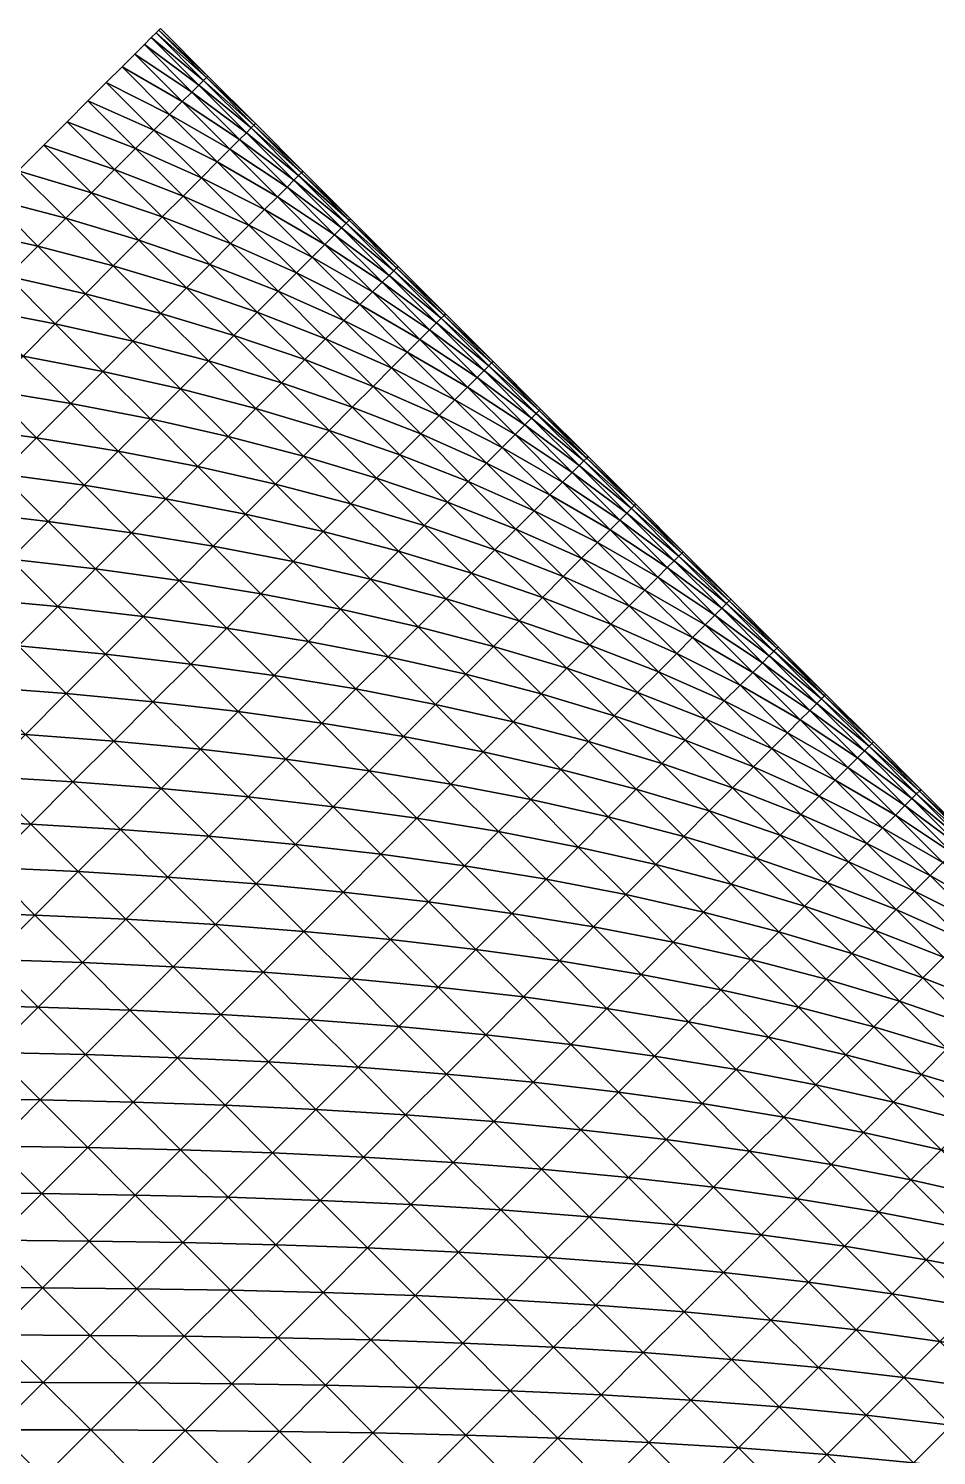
# Model space of a CAD drawing. Extents: x -1921 to 1576, y -721 to 2777.
# Drawn here: x -741 to 609, y 655 to 2777 of the extents above; entities that cross this region are included whole.
import ezdxf

# ---------------------------------------------------------------- set-up
doc = ezdxf.new("R2010")
doc.units = 0
doc.layers.add('QUADPATCH02', color=11, linetype='CONTINUOUS')

msp = doc.modelspace()

# ---------------------------------------------------------------- meshes
at = {"layer": 'QUADPATCH02', "color": 11}
mesh = msp.add_polyface(dxfattribs=at)
corners = [(-647.956543, 2532.589844, 911.24707), (-613.344788, 2567.20166, 998.459045), (-542.633911, 2496.490723, 998.459045), (-582.33844, 2598.208252, 1088.343018), (-511.627716, 2527.497314, 1088.343018), (-555.053223, 2625.493408, 1180.586182), (-484.342407, 2554.782715, 1180.586304), (-413.631653, 2484.072021, 1180.586304), (-531.604431, 2648.941895, 1274.876953), (-625.763794, 2696.204102, 1180.586304), (-602.315247, 2719.652588, 1274.877075), (-460.89386, 2578.231201, 1274.876953), (-718.667236, 2603.300537, 911.246948), (-390.183167, 2507.520508, 1274.877075), (-684.055481, 2637.912354, 998.459106), (-653.049072, 2668.918701, 1088.342896), (-512.65271, 2667.893799, 1370.934326), (-498.34845, 2682.197998, 1468.457275), (-427.637665, 2611.487305, 1468.457031), (-441.941986, 2597.183105, 1370.934082), (-488.043732, 2692.502686, 1567.106079), (-417.332947, 2621.791748, 1567.106201), (-481.090637, 2699.456055, 1666.540894), (-410.379913, 2628.745361, 1666.540894), (-476.840851, 2703.705811, 1766.421021), (-406.130127, 2632.995117, 1766.420898), (-356.927063, 2540.776611, 1468.457031), (-371.231262, 2526.472412, 1370.933838), (-346.622437, 2551.081299, 1567.105957), (-339.66925, 2558.034668, 1666.540771), (-335.419342, 2562.284424, 1766.421143), (-275.911713, 2480.370605, 1567.105957), (-268.958527, 2487.323975, 1666.540649), (-264.70874, 2491.57373, 1766.421021), (-583.363403, 2738.604492, 1370.93396), (-474.64621, 2705.900146, 1866.406616), (-547.551453, 2774.416504, 1766.421021), (-545.356995, 2776.61084, 1866.406738), (-569.059204, 2752.908691, 1468.456909), (-403.935669, 2635.189453, 1866.406494), (-558.754456, 2763.213379, 1567.106079), (-333.224945, 2564.479004, 1866.406738), (-551.80127, 2770.166748, 1666.540894), (-262.514252, 2493.768311, 1866.40686)]
mesh.append_faces([[corners[k] for k in face] for face in [(0, 1, 2), (1, 3, 4), (4, 2, 1), (3, 5, 6), (6, 4, 3), (4, 6, 7), (8, 5, 9), (9, 10, 8), (11, 6, 5), (5, 8, 11), (1, 0, 12), (6, 11, 13), (14, 15, 3), (3, 1, 14), (15, 9, 5), (5, 3, 15), (16, 17, 18), (18, 19, 16), (17, 20, 21), (21, 18, 17), (20, 22, 23), (23, 21, 20), (22, 24, 25), (25, 23, 22), (19, 18, 26), (26, 27, 19), (18, 21, 28), (28, 26, 18), (21, 23, 29), (29, 28, 21), (23, 25, 30), (30, 29, 23), (26, 28, 31), (28, 29, 32), (29, 30, 33), (10, 34, 16), (16, 8, 10), (35, 24, 36), (36, 37, 35), (34, 38, 17), (17, 16, 34), (39, 25, 24), (24, 35, 39), (38, 40, 20), (20, 17, 38), (41, 30, 25), (25, 39, 41), (40, 42, 22), (22, 20, 40), (43, 33, 30), (30, 41, 43), (11, 19, 27), (27, 13, 11), (42, 36, 24), (24, 22, 42), (8, 16, 19), (19, 11, 8)]], dxfattribs={"vtx2": -1})
mesh = msp.add_polyface(dxfattribs=at)
corners = [(-950.311462, 1805.970703, 245.801849), (-887.596802, 1868.685425, 291.970856), (-816.886047, 1797.974609, 291.970856), (-879.600708, 1735.260132, 245.801834), (-685.481812, 1787.957642, 343.186127), (-746.175415, 1727.264038, 291.970856), (-756.192444, 1858.668335, 343.186127), (-808.890015, 1664.549316, 245.801804), (-826.903137, 1929.379028, 343.186127), (-958.307434, 1939.395996, 291.970825), (-897.613831, 2000.089722, 343.186096), (-853.747498, 2185.377441, 460.178192), (-909.846436, 2129.278564, 399.320435), (-980.557129, 2199.989258, 399.320435), (-924.458252, 2256.088135, 460.178223), (-870.922668, 2309.623779, 525.521545), (-800.211792, 2238.912842, 525.521606), (-820.134155, 2360.412354, 595.112732), (-749.423401, 2289.70166, 595.112671), (-772.27655, 2408.27002, 668.713806), (-701.565796, 2337.559326, 668.713745), (-783.036926, 2114.666748, 460.178284), (-839.135742, 2058.567871, 399.320404), (-729.501282, 2168.202393, 525.521606), (-678.712708, 2218.990967, 595.112732), (-630.85498, 2266.848389, 668.713745), (-712.326294, 2043.956055, 460.178223), (-768.425171, 1987.8573, 399.320465), (-658.790588, 2097.491699, 525.521545), (-608.002014, 2148.280273, 595.112793), (-641.615479, 1973.245239, 460.178192), (-697.714355, 1917.146484, 399.320435), (-727.533569, 2453.012695, 746.086853), (-842.987122, 2478.980713, 668.713806), (-798.244324, 2523.723389, 746.086914), (-627.003662, 1846.435791, 399.320465), (-656.822998, 2382.302002, 746.086792), (-941.633301, 2380.334473, 525.521545), (-890.844727, 2431.123047, 595.112671), (-968.324524, 2070.800537, 343.186096), (-756.768738, 2565.198975, 827.01886), (-686.058044, 2494.488281, 827.018982), (-718.667236, 2603.300537, 911.246948), (-647.956543, 2532.589844, 911.24707), (-684.055481, 2637.912354, 998.459106), (-613.344788, 2567.20166, 998.459045), (-615.347351, 2423.777588, 827.018982), (-614.771057, 1717.24707, 343.186096)]
mesh.append_faces([[corners[k] for k in face] for face in [(0, 1, 2), (2, 3, 0), (4, 5, 2), (2, 6, 4), (5, 7, 3), (3, 2, 5), (8, 1, 9), (9, 10, 8), (6, 2, 1), (1, 8, 6), (11, 12, 13), (14, 15, 16), (16, 11, 14), (15, 17, 18), (18, 16, 15), (17, 19, 20), (20, 18, 17), (12, 11, 21), (21, 22, 12), (11, 16, 23), (23, 21, 11), (16, 18, 24), (24, 23, 16), (18, 20, 25), (25, 24, 18), (22, 21, 26), (26, 27, 22), (21, 23, 28), (28, 26, 21), (23, 24, 29), (29, 28, 23), (27, 26, 30), (30, 31, 27), (32, 19, 33), (33, 34, 32), (6, 31, 35), (35, 4, 6), (36, 20, 19), (19, 32, 36), (8, 27, 31), (31, 6, 8), (10, 22, 27), (27, 8, 10), (37, 38, 17), (17, 15, 37), (39, 12, 22), (22, 10, 39), (38, 33, 19), (19, 17, 38), (34, 40, 41), (41, 32, 34), (40, 42, 43), (43, 41, 40), (42, 44, 45), (32, 41, 46), (46, 36, 32), (5, 4, 47)]], dxfattribs={"vtx2": -1})
mesh = msp.add_polyface(dxfattribs=at)
corners = [(-586.112305, 2311.591309, 746.086914), (-630.85498, 2266.848389, 668.713745), (-701.565796, 2337.559326, 668.713745), (-656.822998, 2382.302002, 746.086792), (-515.401611, 2240.880615, 746.086914), (-686.058044, 2494.488281, 827.018982), (-647.956543, 2532.589844, 911.24707), (-577.245789, 2461.87915, 911.247009), (-615.347351, 2423.777588, 827.018982), (-542.633911, 2496.490723, 998.459045), (-506.535187, 2391.168457, 911.246948), (-544.636719, 2353.066895, 827.018982), (-471.923401, 2425.780273, 998.459045), (-511.627716, 2527.497314, 1088.343018), (-440.917023, 2456.786621, 1088.343018), (-413.631653, 2484.072021, 1180.586304), (-435.824585, 2320.458008, 911.24707), (-473.926086, 2282.356445, 827.018982), (-401.212708, 2355.06958, 998.459167), (-370.20636, 2386.075928, 1088.343018), (-342.921051, 2413.361328, 1180.586304), (-365.113739, 2249.74707, 911.247009), (-403.215332, 2211.645508, 827.01886), (-330.502045, 2284.358887, 998.459106), (-299.495667, 2315.365234, 1088.342896), (-272.210297, 2342.650635, 1180.586182), (-201.499695, 2271.939941, 1180.586182), (-228.784973, 2244.654541, 1088.342651), (-390.183167, 2507.520508, 1274.877075), (-484.342407, 2554.782715, 1180.586304), (-259.791351, 2213.648193, 998.459167), (-319.472473, 2436.809814, 1274.877075), (-248.76181, 2366.099121, 1274.877197), (-371.231262, 2526.472412, 1370.933838), (-356.927063, 2540.776611, 1468.457031), (-286.216492, 2470.066162, 1468.457275), (-300.520721, 2455.761963, 1370.934082), (-275.911713, 2480.370605, 1567.105957), (-268.958527, 2487.323975, 1666.540649), (-346.622437, 2551.081299, 1567.105957), (-264.70874, 2491.57373, 1766.421021), (-339.66925, 2558.034668, 1666.540771), (-215.505676, 2399.355225, 1468.457275), (-229.809998, 2385.051025, 1370.934326), (-205.20105, 2409.659912, 1567.106079), (-198.247833, 2416.613281, 1666.540649)]
mesh.append_faces([[corners[k] for k in face] for face in [(0, 1, 2), (2, 3, 0), (1, 0, 4), (5, 6, 7), (7, 8, 5), (9, 7, 6), (8, 7, 10), (10, 11, 8), (7, 9, 12), (12, 10, 7), (9, 13, 14), (14, 12, 9), (15, 14, 13), (11, 10, 16), (16, 17, 11), (10, 12, 18), (18, 16, 10), (12, 14, 19), (19, 18, 12), (14, 15, 20), (20, 19, 14), (17, 16, 21), (21, 22, 17), (16, 18, 23), (23, 21, 16), (18, 19, 24), (24, 23, 18), (19, 20, 25), (25, 24, 19), (26, 27, 24), (24, 25, 26), (28, 15, 29), (27, 30, 23), (23, 24, 27), (0, 11, 17), (17, 4, 0), (31, 20, 15), (15, 28, 31), (21, 23, 30), (3, 8, 11), (11, 0, 3), (32, 25, 20), (20, 31, 32), (33, 34, 35), (35, 36, 33), (37, 35, 34), (38, 37, 39), (40, 38, 41), (36, 35, 42), (42, 43, 36), (35, 37, 44), (37, 38, 45), (31, 36, 43), (43, 32, 31), (28, 33, 36), (36, 31, 28)]], dxfattribs={"vtx2": -1})
mesh = msp.add_polyface(dxfattribs=at)
corners = [(-178.051117, 2295.388428, 1274.877197), (-201.499695, 2271.939941, 1180.586182), (-272.210297, 2342.650635, 1180.586182), (-248.76181, 2366.099121, 1274.877197), (-205.20105, 2409.659912, 1567.106079), (-215.505676, 2399.355225, 1468.457275), (-286.216492, 2470.066162, 1468.457275), (-198.247833, 2416.613281, 1666.540649), (-275.911713, 2480.370605, 1567.105957), (-268.958527, 2487.323975, 1666.540649), (-264.70874, 2491.57373, 1766.421021), (-193.997986, 2420.863037, 1766.420776), (-121.092896, 2352.346924, 1866.406738), (-123.287384, 2350.152344, 1766.420898), (-191.803574, 2423.057617, 1866.406738), (-229.809998, 2385.051025, 1370.934326), (-159.099274, 2314.340332, 1370.934204), (-127.537148, 2345.902588, 1666.540649), (-134.490372, 2338.949219, 1567.106201), (-144.795059, 2328.644531, 1468.457153), (-262.514252, 2493.768311, 1866.40686), (-261.793915, 2070.224121, 827.019043), (-223.692474, 2108.325928, 911.247131), (-152.98172, 2037.615112, 911.24707), (-191.083282, 1999.51355, 827.019043), (-189.080673, 2142.9375, 998.459106), (-118.370071, 2072.227051, 998.459106), (-158.074326, 2173.944092, 1088.343018), (-87.363625, 2103.233398, 1088.34314), (-130.789032, 2201.229248, 1180.586304), (-60.078323, 2130.518555, 1180.586426), (-82.271126, 1966.904419, 911.247009), (-47.659317, 2001.516235, 998.459106), (-16.652878, 2032.522583, 1088.343018), (-107.340439, 2224.677979, 1274.877075), (-36.629669, 2153.967041, 1274.877075), (-294.403137, 2179.036377, 911.247131), (-259.791351, 2213.648193, 998.459167), (-228.784973, 2244.654541, 1088.342651), (-232.558807, 1958.037842, 746.086853), (-303.269562, 2028.748657, 746.086853), (-88.388542, 2243.629639, 1370.934448), (-50.38221, 2281.63623, 1866.406616), (-52.576683, 2279.44165, 1766.421021), (-74.084396, 2257.934082, 1468.457397), (-63.779644, 2268.23877, 1567.106079), (-56.826485, 2275.191895, 1666.540894), (-17.677881, 2172.918945, 1370.934204)]
mesh.append_faces([[corners[k] for k in face] for face in [(0, 1, 2), (2, 3, 0), (4, 5, 6), (7, 4, 8), (9, 10, 11), (11, 7, 9), (12, 13, 11), (11, 14, 12), (3, 15, 16), (16, 0, 3), (13, 17, 7), (7, 11, 13), (17, 18, 4), (4, 7, 17), (18, 19, 5), (5, 4, 18), (14, 11, 10), (10, 20, 14), (19, 16, 15), (15, 5, 19), (21, 22, 23), (23, 24, 21), (22, 25, 26), (26, 23, 22), (25, 27, 28), (28, 26, 25), (27, 29, 30), (30, 28, 27), (24, 23, 31), (23, 26, 32), (32, 31, 23), (26, 28, 33), (33, 32, 26), (34, 29, 1), (1, 0, 34), (35, 30, 29), (29, 34, 35), (25, 22, 36), (37, 38, 27), (27, 25, 37), (38, 1, 29), (29, 27, 38), (24, 39, 40), (0, 16, 41), (41, 34, 0), (42, 43, 13), (13, 12, 42), (16, 19, 44), (44, 41, 16), (19, 18, 45), (45, 44, 19), (18, 17, 46), (46, 45, 18), (17, 13, 43), (43, 46, 17), (34, 41, 47)]], dxfattribs={"vtx2": -1})
mesh = msp.add_polyface(dxfattribs=at)
corners = [(-678.712708, 2218.990967, 595.112732), (-630.85498, 2266.848389, 668.713745), (-560.144409, 2196.137939, 668.713745), (-608.002014, 2148.280273, 595.112793), (-712.326294, 2043.956055, 460.178223), (-658.790588, 2097.491699, 525.521545), (-588.079895, 2026.781006, 525.521606), (-641.615479, 1973.245239, 460.178192), (-537.291321, 2077.56958, 595.112732), (-489.433624, 2125.427002, 668.713745), (-373.980255, 2099.459229, 746.086914), (-418.723022, 2054.716553, 668.713684), (-444.690918, 2170.169922, 746.086914), (-466.580627, 2006.858887, 595.112671), (-517.369202, 1956.070313, 525.521606), (-515.401611, 2240.880615, 746.086914), (-570.904846, 1902.534668, 460.178192), (-627.003662, 1846.435791, 399.320465), (-697.714355, 1917.146484, 399.320435), (-403.215332, 2211.645508, 827.01886), (-332.504639, 2140.935059, 827.018921), (-473.926086, 2282.356445, 827.018982), (-259.791351, 2213.648193, 998.459167), (-294.403137, 2179.036377, 911.247131), (-365.113739, 2249.74707, 911.247009), (-500.194214, 1831.823975, 460.178253), (-446.658539, 1885.359619, 525.521606), (-375.947937, 1814.649048, 525.521606), (-429.483429, 1761.113281, 460.178253), (-395.869995, 1936.148315, 595.112732), (-325.159271, 1865.4375, 595.112671), (-348.01236, 1984.005859, 668.713806), (-277.301666, 1913.295166, 668.713806), (-254.448563, 1794.726807, 595.112793), (-206.590988, 1842.584473, 668.713806), (-685.481812, 1787.957642, 343.186127), (-556.292969, 1775.725098, 399.320465), (-303.269562, 2028.748657, 746.086853), (-232.558807, 1958.037842, 746.086853), (-261.793915, 2070.224121, 827.019043), (-223.692474, 2108.325928, 911.247131), (-189.080673, 2142.9375, 998.459106), (-191.083282, 1999.51355, 827.019043)]
mesh.append_faces([[corners[k] for k in face] for face in [(0, 1, 2), (2, 3, 0), (4, 5, 6), (6, 7, 4), (5, 3, 8), (8, 6, 5), (3, 2, 9), (9, 8, 3), (10, 11, 9), (9, 12, 10), (11, 13, 8), (8, 9, 11), (13, 14, 6), (6, 8, 13), (15, 2, 1), (14, 16, 7), (7, 6, 14), (12, 9, 2), (2, 15, 12), (16, 17, 18), (18, 7, 16), (12, 19, 20), (20, 10, 12), (15, 21, 19), (19, 12, 15), (22, 23, 24), (23, 20, 19), (19, 24, 23), (25, 26, 27), (27, 28, 25), (26, 29, 30), (30, 27, 26), (29, 31, 32), (32, 30, 29), (27, 30, 33), (30, 32, 34), (34, 33, 30), (35, 17, 36), (37, 31, 11), (11, 10, 37), (17, 16, 25), (25, 36, 17), (38, 32, 31), (31, 37, 38), (16, 14, 26), (26, 25, 16), (14, 13, 29), (29, 26, 14), (13, 11, 31), (31, 29, 13), (10, 20, 39), (39, 37, 10), (20, 23, 40), (40, 39, 20), (23, 22, 41), (37, 39, 42)]], dxfattribs={"vtx2": -1})
mesh = msp.add_polyface(dxfattribs=at)
corners = [(-87.363625, 2103.233398, 1088.34314), (-60.078323, 2130.518555, 1180.586426), (10.63236, 2059.807861, 1180.586426), (-16.652878, 2032.522583, 1088.343018), (-47.659317, 2001.516235, 998.459106), (54.057697, 1961.812012, 1088.343018), (81.343063, 1989.097168, 1180.586426), (34.080925, 2083.256592, 1274.877197), (-36.629669, 2153.967041, 1274.877075), (104.791611, 2012.545776, 1274.877197), (175.502289, 1941.835083, 1274.877197), (-88.388542, 2243.629639, 1370.934448), (-74.084396, 2257.934082, 1468.457397), (-3.373624, 2187.223145, 1468.457153), (-17.677881, 2172.918945, 1370.934204), (-63.779644, 2268.23877, 1567.106079), (6.930889, 2197.528076, 1567.106201), (-56.826485, 2275.191895, 1666.540894), (13.884197, 2204.481201, 1666.540894), (-52.576683, 2279.44165, 1766.421021), (18.13398, 2208.730957, 1766.420898), (67.33699, 2116.512695, 1468.457031), (53.032867, 2102.208252, 1370.93396), (77.641655, 2126.817383, 1567.105957), (84.594902, 2133.770508, 1666.540771), (88.844681, 2138.020264, 1766.421143), (138.047684, 2045.80188, 1468.457275), (123.743439, 2031.497681, 1370.934082), (148.352402, 2056.106689, 1567.105957), (155.305527, 2063.059814, 1666.540649), (159.555359, 2067.30957, 1766.421021), (208.758362, 1975.091309, 1468.457275), (194.454117, 1960.786987, 1370.934326), (219.063049, 1985.395874, 1567.106079), (226.016251, 1992.349121, 1666.540649), (230.266022, 1996.598877, 1766.420776), (232.460526, 1998.793457, 1866.406738), (303.171204, 1928.082764, 1866.406738), (20.328516, 2210.925293, 1866.406494), (-50.38221, 2281.63623, 1866.406616), (91.039154, 2140.214844, 1866.406738), (161.749832, 2069.50415, 1866.40686), (-107.340439, 2224.677979, 1274.877075)]
mesh.append_faces([[corners[k] for k in face] for face in [(0, 1, 2), (2, 3, 0), (4, 3, 5), (3, 2, 6), (6, 5, 3), (7, 2, 1), (1, 8, 7), (9, 6, 2), (2, 7, 9), (6, 9, 10), (11, 12, 13), (13, 14, 11), (12, 15, 16), (16, 13, 12), (15, 17, 18), (18, 16, 15), (17, 19, 20), (20, 18, 17), (14, 13, 21), (21, 22, 14), (13, 16, 23), (23, 21, 13), (16, 18, 24), (24, 23, 16), (18, 20, 25), (25, 24, 18), (22, 21, 26), (26, 27, 22), (21, 23, 28), (28, 26, 21), (23, 24, 29), (29, 28, 23), (24, 25, 30), (30, 29, 24), (27, 26, 31), (31, 32, 27), (26, 28, 33), (33, 31, 26), (28, 29, 34), (34, 33, 28), (29, 30, 35), (35, 34, 29), (35, 36, 37), (38, 20, 19), (19, 39, 38), (9, 27, 32), (40, 25, 20), (20, 38, 40), (7, 22, 27), (27, 9, 7), (41, 30, 25), (25, 40, 41), (8, 14, 22), (22, 7, 8), (36, 35, 30), (30, 41, 36), (14, 8, 42)]], dxfattribs={"vtx2": -1})
mesh = msp.add_polyface(dxfattribs=at)
corners = [(-183.737961, 1724.016235, 595.112854), (-234.526474, 1673.227539, 525.521606), (-305.237152, 1743.938232, 525.521667), (-254.448563, 1794.726807, 595.112793), (-206.590988, 1842.584473, 668.713806), (-135.88028, 1771.873779, 668.713806), (-65.169624, 1701.163086, 668.713806), (-113.027252, 1653.305542, 595.112793), (-20.426834, 1745.905884, 746.086975), (50.283848, 1675.19519, 746.086975), (-161.848206, 1887.327271, 746.086975), (-277.301666, 1913.295166, 668.713806), (-232.558807, 1958.037842, 746.086853), (-91.13752, 1816.616577, 746.086975), (-82.271126, 1966.904419, 911.247009), (-120.372566, 1928.802856, 827.019043), (-191.083282, 1999.51355, 827.019043), (-11.560403, 1896.193726, 911.247131), (-49.661926, 1858.092285, 827.019043), (-47.659317, 2001.516235, 998.459106), (23.051411, 1930.805542, 998.459229), (54.057697, 1961.812012, 1088.343018), (59.15028, 1825.483154, 911.24707), (21.04879, 1787.38147, 827.018921), (93.762039, 1860.094849, 998.459106), (124.768402, 1891.101196, 1088.342896), (81.343063, 1989.097168, 1180.586426), (152.053711, 1918.386475, 1180.586304), (246.212982, 1871.12439, 1274.877197), (222.764435, 1847.675903, 1180.586304), (175.502289, 1941.835083, 1274.877197), (91.75946, 1716.670898, 827.018982), (195.479111, 1820.390503, 1088.342773), (164.472748, 1789.384155, 998.459167), (129.860977, 1754.772339, 911.247131), (194.454117, 1960.786987, 1370.934326), (265.164825, 1890.076294, 1370.934204), (104.791611, 2012.545776, 1274.877197), (208.758362, 1975.091309, 1468.457275), (219.063049, 1985.395874, 1567.106079), (289.773743, 1914.685181, 1567.106201), (279.469055, 1904.380493, 1468.457153), (200.571671, 1684.061768, 911.247131), (235.183426, 1718.673462, 998.459167), (266.189819, 1749.679932, 1088.34314), (293.475067, 1776.96521, 1180.586304)]
mesh.append_faces([[corners[k] for k in face] for face in [(0, 1, 2), (3, 4, 5), (5, 0, 3), (0, 5, 6), (6, 7, 0), (6, 8, 9), (10, 4, 11), (11, 12, 10), (13, 5, 4), (4, 10, 13), (8, 6, 5), (5, 13, 8), (14, 15, 16), (15, 14, 17), (17, 18, 15), (14, 19, 20), (20, 17, 14), (21, 20, 19), (18, 17, 22), (22, 23, 18), (17, 20, 24), (24, 22, 17), (20, 21, 25), (25, 24, 20), (21, 26, 27), (27, 25, 21), (28, 29, 27), (27, 30, 28), (8, 23, 31), (31, 9, 8), (29, 32, 25), (25, 27, 29), (13, 18, 23), (23, 8, 13), (32, 33, 24), (24, 25, 32), (10, 15, 18), (18, 13, 10), (33, 34, 22), (22, 24, 33), (12, 16, 15), (15, 10, 12), (30, 27, 26), (34, 31, 23), (23, 22, 34), (30, 35, 36), (36, 28, 30), (35, 30, 37), (38, 39, 40), (35, 38, 41), (31, 34, 42), (34, 33, 43), (43, 42, 34), (33, 32, 44), (44, 43, 33), (32, 29, 45)]], dxfattribs={"vtx2": -1})
mesh = msp.add_polyface(dxfattribs=at)
corners = [(303.171204, 1928.082764, 1866.406738), (300.976746, 1925.888184, 1766.420898), (230.266022, 1996.598877, 1766.420776), (296.726929, 1921.638428, 1666.540649), (226.016251, 1992.349121, 1666.540649), (289.773743, 1914.685181, 1567.106201), (219.063049, 1985.395874, 1567.106079), (279.469055, 1904.380493, 1468.457153), (208.758362, 1975.091309, 1468.457275), (265.164825, 1890.076294, 1370.934204), (194.454117, 1960.786987, 1370.934326), (200.571671, 1684.061768, 911.247131), (235.183426, 1718.673462, 998.459167), (305.894104, 1647.962769, 998.459167), (266.189819, 1749.679932, 1088.34314), (336.900482, 1678.969116, 1088.34314), (293.475067, 1776.96521, 1180.586304), (364.185791, 1706.254517, 1180.586426), (316.923645, 1800.413818, 1274.877075), (222.764435, 1847.675903, 1180.586304), (246.212982, 1871.12439, 1274.877197), (387.634338, 1729.703125, 1274.877075), (458.345032, 1658.992432, 1274.877197), (195.479111, 1820.390503, 1088.342773), (335.875488, 1819.365601, 1370.934448), (350.179749, 1833.669922, 1468.457397), (420.890442, 1762.959229, 1468.457153), (406.586212, 1748.654907, 1370.934204), (360.484467, 1843.974609, 1567.106079), (431.195068, 1773.263794, 1567.106201), (367.437653, 1850.927856, 1666.540894), (438.148285, 1780.217041, 1666.540894), (371.687408, 1855.177612, 1766.421021), (442.398102, 1784.466919, 1766.420898), (491.601135, 1692.248535, 1468.457031), (477.296906, 1677.944336, 1370.93396), (501.905762, 1702.553223, 1567.105957), (508.858948, 1709.506348, 1666.540771), (513.108765, 1713.756226, 1766.421265), (579.569702, 1638.795654, 1666.540771), (583.819458, 1643.045532, 1766.421143), (373.881897, 1857.37207, 1866.406738), (444.592529, 1786.661377, 1866.406616), (515.303284, 1715.950684, 1866.40686), (586.013977, 1645.23999, 1866.406982)]
mesh.append_faces([[corners[k] for k in face] for face in [(0, 1, 2), (1, 3, 4), (4, 2, 1), (3, 5, 6), (6, 4, 3), (5, 7, 8), (7, 9, 10), (11, 12, 13), (12, 14, 15), (14, 16, 17), (17, 15, 14), (18, 16, 19), (19, 20, 18), (21, 17, 16), (16, 18, 21), (17, 21, 22), (16, 14, 23), (24, 25, 26), (26, 27, 24), (25, 28, 29), (29, 26, 25), (28, 30, 31), (31, 29, 28), (30, 32, 33), (33, 31, 30), (27, 26, 34), (34, 35, 27), (26, 29, 36), (36, 34, 26), (29, 31, 37), (37, 36, 29), (31, 33, 38), (38, 37, 31), (36, 37, 39), (37, 38, 40), (20, 9, 24), (24, 18, 20), (41, 32, 1), (1, 0, 41), (9, 7, 25), (25, 24, 9), (42, 33, 32), (32, 41, 42), (7, 5, 28), (28, 25, 7), (43, 38, 33), (33, 42, 43), (5, 3, 30), (30, 28, 5), (38, 43, 44), (21, 27, 35), (35, 22, 21), (3, 1, 32), (32, 30, 3), (18, 24, 27), (27, 21, 18)]], dxfattribs={"vtx2": -1})
mesh = msp.add_polyface(dxfattribs=at)
corners = [(-667.468689, 1523.128052, 245.801865), (-604.754089, 1585.842651, 291.970856), (-534.043396, 1515.131958, 291.970856), (-596.757935, 1452.417358, 245.80188), (-727.329468, 1321.845947, 169.143005), (-661.263428, 1387.911865, 204.814194), (-590.552734, 1317.201172, 204.814194), (-656.618774, 1251.135132, 169.143005), (-526.047363, 1381.706665, 245.801895), (-463.332703, 1444.421265, 291.970886), (-519.842041, 1246.490479, 204.814209), (-585.908142, 1180.424438, 169.143021), (-455.336639, 1310.995972, 245.801865), (-392.62204, 1373.710571, 291.970886), (-261.217682, 1363.693604, 343.186188), (-321.911285, 1303, 291.970886), (-331.928375, 1434.404297, 343.186157), (-544.060303, 1646.536255, 343.186157), (-675.464722, 1656.553345, 291.970856), (-614.771057, 1717.24707, 343.186096), (-384.625916, 1240.285278, 245.801849), (-473.349731, 1575.825684, 343.186157), (-449.131378, 1175.779907, 204.814209), (-402.639069, 1505.11499, 343.186157), (-556.292969, 1775.725098, 399.320465), (-500.194214, 1831.823975, 460.178253), (-429.483429, 1761.113281, 460.178253), (-485.582336, 1705.014404, 399.320496), (-358.772858, 1690.402588, 460.178345), (-414.871613, 1634.303711, 399.320465), (-375.947937, 1814.649048, 525.521606), (-305.237152, 1743.938232, 525.521667), (-254.448563, 1794.726807, 595.112793), (-288.062134, 1619.691895, 460.178253), (-344.16098, 1563.59314, 399.320496), (-234.526474, 1673.227539, 525.521606), (-183.737961, 1724.016235, 595.112854), (-217.351471, 1548.981323, 460.178223), (-273.450256, 1492.882324, 399.320465), (-685.481812, 1787.957642, 343.186127), (-202.739578, 1422.171753, 399.320526), (-190.506989, 1292.98291, 343.186157), (-251.200638, 1232.289307, 291.970886)]
mesh.append_faces([[corners[k] for k in face] for face in [(0, 1, 2), (2, 3, 0), (4, 5, 6), (6, 7, 4), (5, 3, 8), (8, 6, 5), (3, 2, 9), (9, 8, 3), (7, 6, 10), (10, 11, 7), (6, 8, 12), (12, 10, 6), (8, 9, 13), (13, 12, 8), (14, 15, 13), (13, 16, 14), (17, 1, 18), (18, 19, 17), (15, 20, 12), (12, 13, 15), (21, 2, 1), (1, 17, 21), (20, 22, 10), (10, 12, 20), (23, 9, 2), (2, 21, 23), (16, 13, 9), (9, 23, 16), (24, 25, 26), (26, 27, 24), (27, 26, 28), (28, 29, 27), (26, 30, 31), (31, 28, 26), (32, 31, 30), (29, 28, 33), (33, 34, 29), (28, 31, 35), (35, 33, 28), (31, 32, 36), (34, 33, 37), (37, 38, 34), (24, 19, 39), (16, 38, 40), (40, 14, 16), (23, 34, 38), (38, 16, 23), (21, 29, 34), (34, 23, 21), (17, 27, 29), (29, 21, 17), (19, 24, 27), (27, 17, 19), (41, 42, 15), (15, 14, 41), (20, 15, 42)]], dxfattribs={"vtx2": -1})
mesh = msp.add_polyface(dxfattribs=at)
corners = [(-1075.355103, 1398.084351, 114.290512), (-1144.695435, 1328.743896, 96.149025), (-1215.406006, 1399.45459, 96.14901), (-1146.065796, 1468.795044, 114.290504), (-1214.654297, 1258.785034, 84.684692), (-1285.365112, 1329.495605, 84.684692), (-1218.990234, 1678.713257, 138.923355), (-1151.593506, 1746.109985, 169.14296), (-1080.882935, 1675.399292, 169.14296), (-1148.279541, 1608.002686, 138.92337), (-1010.17218, 1604.688477, 169.142975), (-1077.56897, 1537.29187, 138.923386), (-1014.816833, 1741.465332, 204.814148), (-944.10614, 1670.754639, 204.814163), (-1006.858154, 1466.581299, 138.92337), (-1216.776489, 1539.505737, 114.290497), (-808.890015, 1664.549316, 245.801804), (-873.395508, 1600.043945, 204.814163), (-879.600708, 1735.260132, 245.801834), (-939.461548, 1533.977905, 169.14296), (-1004.644287, 1327.373779, 114.29052), (-1073.984741, 1258.033325, 96.149025), (-933.933594, 1256.662964, 114.290527), (-1003.274048, 1187.322632, 96.149033), (-1143.943726, 1188.074341, 84.684708), (-936.147522, 1395.870483, 138.923401), (-868.750854, 1463.267334, 169.142975), (-798.0401, 1392.556519, 169.14299), (-865.436768, 1325.159912, 138.923401), (-802.684814, 1529.333252, 204.814178), (-731.974182, 1458.622681, 204.814178), (-738.179443, 1593.838745, 245.801865), (-667.468689, 1523.128052, 245.801865), (-675.464722, 1656.553345, 291.970856), (-604.754089, 1585.842651, 291.970856), (-727.329468, 1321.845947, 169.143005), (-794.726074, 1254.449097, 138.923401), (-661.263428, 1387.911865, 204.814194), (-596.757935, 1452.417358, 245.80188), (-656.618774, 1251.135132, 169.143005), (-724.015381, 1183.738525, 138.923416), (-614.771057, 1717.24707, 343.186096), (-746.175415, 1727.264038, 291.970856), (-863.223022, 1185.952271, 114.290535)]
mesh.append_faces([[corners[k] for k in face] for face in [(0, 1, 2), (2, 3, 0), (1, 4, 5), (6, 7, 8), (8, 9, 6), (9, 8, 10), (10, 11, 9), (8, 12, 13), (13, 10, 8), (3, 11, 14), (14, 0, 3), (15, 9, 11), (11, 3, 15), (16, 17, 13), (13, 18, 16), (17, 19, 10), (10, 13, 17), (19, 14, 11), (11, 10, 19), (20, 21, 1), (1, 0, 20), (22, 23, 21), (21, 20, 22), (4, 1, 21), (21, 24, 4), (25, 26, 27), (27, 28, 25), (26, 29, 30), (30, 27, 26), (29, 31, 32), (32, 30, 29), (31, 33, 34), (34, 32, 31), (28, 27, 35), (35, 36, 28), (27, 30, 37), (37, 35, 27), (30, 32, 38), (38, 37, 30), (36, 35, 39), (39, 40, 36), (0, 14, 25), (25, 20, 0), (41, 33, 42), (14, 19, 26), (26, 25, 14), (19, 17, 29), (29, 26, 19), (17, 16, 31), (31, 29, 17), (22, 28, 36), (36, 43, 22), (16, 42, 33), (33, 31, 16), (20, 25, 28), (28, 22, 20)]], dxfattribs={"vtx2": -1})
mesh = msp.add_polyface(dxfattribs=at)
corners = [(-288.062134, 1619.691895, 460.178253), (-234.526474, 1673.227539, 525.521606), (-163.815811, 1602.516846, 525.521606), (-217.351471, 1548.981323, 460.178223), (-183.737961, 1724.016235, 595.112854), (-113.027252, 1653.305542, 595.112793), (50.283848, 1675.19519, 746.086975), (5.541081, 1630.452393, 668.713745), (-65.169624, 1701.163086, 668.713806), (-42.316536, 1582.594727, 595.112732), (-93.105125, 1531.806152, 525.521606), (-146.640778, 1478.270508, 460.178253), (-202.739578, 1422.171753, 399.320526), (-273.450256, 1492.882324, 399.320465), (-251.200638, 1232.289307, 291.970886), (-190.506989, 1292.98291, 343.186157), (-119.796295, 1222.272217, 343.186188), (-132.028946, 1351.46106, 399.320526), (-75.930077, 1407.559814, 460.178314), (-5.219361, 1336.849243, 460.178284), (-61.318214, 1280.750366, 399.320526), (-22.394445, 1461.095581, 525.521667), (48.316238, 1390.384888, 525.521667), (28.394133, 1511.884155, 595.112793), (99.10482, 1441.173462, 595.112732), (76.251747, 1559.741699, 668.713867), (146.962433, 1489.031006, 668.713806), (65.491264, 1266.138428, 460.178375), (9.392456, 1210.039673, 399.320496), (119.026939, 1319.674194, 525.521729), (169.815491, 1370.462769, 595.112793), (217.673111, 1418.320435, 668.713806), (136.201981, 1195.427856, 460.178314), (189.737625, 1248.963501, 525.521667), (240.526199, 1299.752075, 595.112854), (-261.217682, 1363.693604, 343.186188), (120.99453, 1604.484497, 746.086914), (191.705215, 1533.773804, 746.086853), (91.75946, 1716.670898, 827.018982), (162.470123, 1645.960205, 827.019043), (200.571671, 1684.061768, 911.247131), (233.180832, 1575.249512, 827.019043)]
mesh.append_faces([[corners[k] for k in face] for face in [(0, 1, 2), (2, 3, 0), (1, 4, 5), (5, 2, 1), (6, 7, 8), (7, 9, 5), (5, 8, 7), (9, 10, 2), (2, 5, 9), (10, 11, 3), (3, 2, 10), (11, 12, 13), (13, 3, 11), (14, 15, 16), (17, 18, 19), (19, 20, 17), (18, 21, 22), (22, 19, 18), (21, 23, 24), (24, 22, 21), (23, 25, 26), (26, 24, 23), (20, 19, 27), (27, 28, 20), (19, 22, 29), (29, 27, 19), (22, 24, 30), (30, 29, 22), (24, 26, 31), (31, 30, 24), (28, 27, 32), (27, 29, 33), (33, 32, 27), (29, 30, 34), (35, 12, 17), (17, 15, 35), (36, 25, 7), (7, 6, 36), (12, 11, 18), (18, 17, 12), (37, 26, 25), (25, 36, 37), (11, 10, 21), (21, 18, 11), (10, 9, 23), (23, 21, 10), (16, 20, 28), (9, 7, 25), (25, 23, 9), (15, 17, 20), (20, 16, 15), (6, 38, 39), (39, 36, 6), (40, 39, 38), (36, 39, 41), (41, 37, 36)]], dxfattribs={"vtx2": -1})
mesh = msp.add_polyface(dxfattribs=at)
corners = [(240.526199, 1299.752075, 595.112854), (189.737625, 1248.963501, 525.521667), (119.026939, 1319.674194, 525.521729), (169.815491, 1370.462769, 595.112793), (217.673111, 1418.320435, 668.713806), (288.383789, 1347.609741, 668.713867), (311.236847, 1229.041382, 595.112854), (359.094452, 1276.899048, 668.713867), (474.547943, 1250.931152, 746.087036), (429.805145, 1206.188354, 668.713806), (403.83725, 1321.641846, 746.087036), (262.415894, 1463.063232, 746.086975), (146.962433, 1489.031006, 668.713806), (191.705215, 1533.773804, 746.086853), (333.126587, 1392.352539, 746.087036), (162.470123, 1645.960205, 827.019043), (200.571671, 1684.061768, 911.247131), (271.282349, 1613.350952, 911.247131), (233.180832, 1575.249512, 827.019043), (305.894104, 1647.962769, 998.459167), (336.900482, 1678.969116, 1088.34314), (235.183426, 1718.673462, 998.459167), (341.993011, 1542.640381, 911.24707), (303.891479, 1504.538818, 827.019104), (376.604767, 1577.252075, 998.459167), (407.611176, 1608.258545, 1088.343018), (364.185791, 1706.254517, 1180.586426), (434.896454, 1635.543823, 1180.586426), (412.703705, 1471.929688, 911.247192), (374.602203, 1433.828125, 827.019104), (447.315491, 1506.541382, 998.45929), (478.321869, 1537.547852, 1088.34314), (505.607147, 1564.83313, 1180.586426), (483.414398, 1401.218994, 911.247131), (445.312866, 1363.117432, 827.018982), (518.026123, 1435.830688, 998.459167), (549.032471, 1466.837158, 1088.343018), (516.02356, 1292.406738, 827.019043), (458.345032, 1658.992432, 1274.877197), (529.055725, 1588.281738, 1274.877197), (554.125061, 1330.508301, 911.247192), (477.296906, 1677.944336, 1370.93396), (491.601135, 1692.248535, 1468.457031), (562.311768, 1621.537842, 1468.457275), (548.007568, 1607.233521, 1370.934082)]
mesh.append_faces([[corners[k] for k in face] for face in [(0, 1, 2), (3, 4, 5), (5, 0, 3), (1, 0, 6), (0, 5, 7), (7, 6, 0), (8, 9, 7), (7, 10, 8), (6, 7, 9), (11, 4, 12), (12, 13, 11), (14, 5, 4), (4, 11, 14), (10, 7, 5), (5, 14, 10), (15, 16, 17), (17, 18, 15), (19, 17, 16), (20, 19, 21), (18, 17, 22), (22, 23, 18), (17, 19, 24), (24, 22, 17), (19, 20, 25), (25, 24, 19), (20, 26, 27), (27, 25, 20), (23, 22, 28), (28, 29, 23), (22, 24, 30), (30, 28, 22), (24, 25, 31), (31, 30, 24), (25, 27, 32), (32, 31, 25), (29, 28, 33), (33, 34, 29), (28, 30, 35), (35, 33, 28), (30, 31, 36), (36, 35, 30), (10, 34, 37), (37, 8, 10), (14, 29, 34), (34, 10, 14), (38, 27, 26), (11, 23, 29), (29, 14, 11), (39, 32, 27), (27, 38, 39), (13, 18, 23), (23, 11, 13), (40, 37, 34), (34, 33, 40), (41, 42, 43), (38, 41, 44)]], dxfattribs={"vtx2": -1})
mesh = msp.add_polyface(dxfattribs=at)
corners = [(478.321869, 1537.547852, 1088.34314), (505.607147, 1564.83313, 1180.586426), (576.31781, 1494.122437, 1180.586304), (549.032471, 1466.837158, 1088.343018), (670.477051, 1446.860352, 1274.877197), (647.028503, 1423.411743, 1180.586304), (599.766357, 1517.571045, 1274.877197), (619.743164, 1396.126465, 1088.342773), (588.736816, 1365.120117, 998.459229), (518.026123, 1435.830688, 998.459167), (554.125061, 1330.508301, 911.247192), (483.414398, 1401.218994, 911.247131), (529.055725, 1588.281738, 1274.877197), (562.311768, 1621.537842, 1468.457275), (548.007568, 1607.233521, 1370.934082), (477.296906, 1677.944336, 1370.93396), (491.601135, 1692.248535, 1468.457031), (501.905762, 1702.553223, 1567.105957), (572.616516, 1631.842529, 1567.105957), (579.569702, 1638.795654, 1666.540771), (583.819458, 1643.045532, 1766.421143), (508.858948, 1709.506348, 1666.540771), (633.022461, 1550.827148, 1468.457275), (618.718201, 1536.522827, 1370.934326), (643.327148, 1561.131836, 1567.106079), (650.280334, 1568.085083, 1666.540771), (654.53009, 1572.334839, 1766.420898), (656.724609, 1574.529297, 1866.40686), (727.435303, 1503.818604, 1866.40686), (689.428955, 1465.812256, 1370.934204), (725.240784, 1501.624146, 1766.421021), (720.990967, 1497.37439, 1666.540771), (714.037842, 1490.421143, 1567.106323), (458.345032, 1658.992432, 1274.877197), (586.013977, 1645.23999, 1866.406982), (513.108765, 1713.756226, 1766.421265), (703.733154, 1480.116455, 1468.457153), (586.734192, 1221.696045, 827.019104), (624.835815, 1259.797607, 911.247192), (695.546387, 1189.086914, 911.247131), (659.447571, 1294.409424, 998.459167), (730.158203, 1223.69873, 998.459167), (474.547943, 1250.931152, 746.087036), (516.02356, 1292.406738, 827.019043), (741.187744, 1376.149658, 1274.877075), (717.739197, 1352.70105, 1180.586304), (690.453918, 1325.415771, 1088.34314)]
mesh.append_faces([[corners[k] for k in face] for face in [(0, 1, 2), (2, 3, 0), (4, 5, 2), (2, 6, 4), (5, 7, 3), (3, 2, 5), (7, 8, 9), (9, 3, 7), (8, 10, 11), (11, 9, 8), (6, 2, 1), (1, 12, 6), (13, 14, 15), (16, 17, 18), (18, 13, 16), (19, 18, 17), (20, 19, 21), (14, 13, 22), (22, 23, 14), (13, 18, 24), (24, 22, 13), (18, 19, 25), (25, 24, 18), (19, 20, 26), (26, 25, 19), (26, 27, 28), (6, 23, 29), (29, 4, 6), (30, 31, 25), (25, 26, 30), (12, 14, 23), (23, 6, 12), (31, 32, 24), (24, 25, 31), (14, 12, 33), (34, 20, 35), (32, 36, 22), (22, 24, 32), (27, 26, 20), (20, 34, 27), (36, 29, 23), (23, 22, 36), (37, 38, 39), (38, 40, 41), (41, 39, 38), (42, 43, 37), (44, 45, 5), (5, 4, 44), (43, 10, 38), (38, 37, 43), (10, 8, 40), (40, 38, 10), (8, 7, 46), (46, 40, 8), (7, 5, 45), (45, 46, 7)]], dxfattribs={"vtx2": -1})
mesh = msp.add_polyface(dxfattribs=at)
corners = [(-1567.846313, 1188.435913, 80.923058), (-1497.122437, 1259.15979, 78.01487), (-1426.411377, 1188.449219, 78.014885), (-1497.135376, 1117.72522, 80.923073), (-1567.750488, 1047.110107, 86.735764), (-1426.424927, 1047.014404, 80.92308), (-1497.039917, 976.399353, 86.735771), (-1638.461182, 1117.820679, 86.735756), (-1709.171997, 1188.531372, 86.735748), (-1638.556763, 1259.146606, 80.92305), (-1285.050293, 1188.389038, 78.954376), (-1355.70105, 1117.738281, 78.014893), (-1355.760986, 1259.099731, 78.954369), (-1355.713989, 976.303955, 80.923088), (-1284.990234, 1047.027832, 78.0149), (-1214.279541, 976.316956, 78.014908), (-1285.003418, 905.59314, 80.923096), (-1214.339722, 1117.678345, 78.954384), (-1143.628906, 1046.967896, 78.954391), (-1143.943726, 1188.074341, 84.684708), (-1073.233154, 1117.363525, 84.684715), (-1073.984741, 1258.033325, 96.149025), (-1003.274048, 1187.322632, 96.149033), (-1143.568848, 905.606445, 78.014915), (-1072.918335, 976.256958, 78.954399), (-1002.522278, 1046.652832, 84.684723), (-932.563354, 1116.611938, 96.14904), (-1002.20752, 905.546326, 78.954407), (-931.811768, 975.9422, 84.684731), (-861.852661, 1045.901245, 96.149048), (-861.101013, 905.231567, 84.684738), (-791.141968, 975.190613, 96.149055), (-1426.329224, 905.68866, 86.735779), (-651.090942, 973.820251, 114.290558), (-720.431335, 904.479797, 96.149063), (-721.801636, 1044.530884, 114.29055), (-863.223022, 1185.952271, 114.290535), (-933.933594, 1256.662964, 114.290527), (-1214.654297, 1258.785034, 84.684692), (-792.512329, 1115.241577, 114.290543), (-724.015381, 1183.738525, 138.923416), (-653.30481, 1113.02771, 138.923431), (-794.726074, 1254.449097, 138.923401)]
mesh.append_faces([[corners[k] for k in face] for face in [(0, 1, 2), (2, 3, 0), (4, 3, 5), (5, 6, 4), (7, 0, 3), (3, 4, 7), (8, 9, 0), (0, 7, 8), (10, 11, 2), (2, 12, 10), (11, 5, 3), (3, 2, 11), (13, 14, 15), (15, 16, 13), (14, 17, 18), (18, 15, 14), (17, 19, 20), (20, 18, 17), (19, 21, 22), (22, 20, 19), (16, 15, 23), (15, 18, 24), (24, 23, 15), (18, 20, 25), (25, 24, 18), (20, 22, 26), (26, 25, 20), (23, 24, 27), (24, 25, 28), (28, 27, 24), (25, 26, 29), (29, 28, 25), (27, 28, 30), (28, 29, 31), (31, 30, 28), (6, 5, 13), (13, 32, 6), (33, 34, 31), (31, 35, 33), (5, 11, 14), (14, 13, 5), (11, 10, 17), (17, 14, 11), (36, 26, 22), (22, 37, 36), (10, 38, 19), (19, 17, 10), (39, 29, 26), (26, 36, 39), (35, 31, 29), (29, 39, 35), (32, 13, 16), (39, 40, 41), (41, 35, 39), (36, 42, 40), (40, 39, 36)]], dxfattribs={"vtx2": -1})
mesh = msp.add_polyface(dxfattribs=at)
corners = [(-724.015381, 1183.738525, 138.923416), (-656.618774, 1251.135132, 169.143005), (-585.908142, 1180.424438, 169.143021), (-653.30481, 1113.02771, 138.923431), (-721.801636, 1044.530884, 114.29055), (-582.594055, 1042.317139, 138.923416), (-651.090942, 973.820251, 114.290558), (-449.131378, 1175.779907, 204.814209), (-515.197449, 1109.713745, 169.143005), (-519.842041, 1246.490479, 204.814209), (-719.679626, 763.810181, 84.684753), (-649.720642, 833.769165, 96.149071), (-579.009949, 763.058472, 96.149078), (-648.968994, 693.099426, 84.684761), (-719.364746, 622.703674, 78.954437), (-578.25824, 622.388794, 84.684769), (-648.654236, 551.992859, 78.954445), (-508.299255, 692.347839, 96.149086), (-437.588562, 621.637146, 96.149094), (-580.380188, 903.109619, 114.290565), (-720.431335, 904.479797, 96.149063), (-509.669556, 832.398865, 114.290573), (-438.958923, 761.688171, 114.290581), (-368.24823, 690.977478, 114.290588), (-297.537567, 620.266846, 114.290596), (-511.883484, 971.606384, 138.923447), (-444.486725, 1039.003174, 169.143021), (-373.776062, 968.292419, 169.143036), (-441.172638, 900.895813, 138.923447), (-378.420746, 1105.069092, 204.814224), (-307.710022, 1034.358521, 204.814224), (-313.915314, 1169.574585, 245.801895), (-243.204575, 1098.863892, 245.80191), (-251.200638, 1232.289307, 291.970886), (-180.489975, 1161.578491, 291.970886), (-303.065338, 897.581787, 169.143051), (-370.462006, 830.18512, 138.923447), (-236.999344, 963.647827, 204.814224), (-172.493896, 1028.15332, 245.80191), (-232.354691, 826.871033, 169.143051), (-299.751282, 759.474426, 138.923462), (-229.040741, 688.763672, 138.923477), (-384.625916, 1240.285278, 245.801849)]
mesh.append_faces([[corners[k] for k in face] for face in [(0, 1, 2), (2, 3, 0), (4, 3, 5), (5, 6, 4), (7, 8, 2), (2, 9, 7), (8, 5, 3), (3, 2, 8), (10, 11, 12), (12, 13, 10), (14, 13, 15), (15, 16, 14), (13, 12, 17), (17, 15, 13), (15, 17, 18), (19, 11, 20), (20, 6, 19), (21, 12, 11), (11, 19, 21), (22, 17, 12), (12, 21, 22), (23, 18, 17), (17, 22, 23), (18, 23, 24), (25, 26, 27), (27, 28, 25), (26, 29, 30), (30, 27, 26), (29, 31, 32), (32, 30, 29), (31, 33, 34), (34, 32, 31), (28, 27, 35), (35, 36, 28), (27, 30, 37), (37, 35, 27), (30, 32, 38), (38, 37, 30), (36, 35, 39), (39, 40, 36), (6, 5, 25), (25, 19, 6), (5, 8, 26), (26, 25, 5), (23, 40, 41), (41, 24, 23), (8, 7, 29), (29, 26, 8), (22, 36, 40), (40, 23, 22), (7, 42, 31), (31, 29, 7), (21, 28, 36), (36, 22, 21), (33, 31, 42), (19, 25, 28), (28, 21, 19)]], dxfattribs={"vtx2": -1})
mesh = msp.add_polyface(dxfattribs=at)
corners = [(-243.204575, 1098.863892, 245.80191), (-180.489975, 1161.578491, 291.970886), (-109.779297, 1090.86792, 291.970917), (-172.493896, 1028.15332, 245.80191), (-303.065338, 897.581787, 169.143051), (-236.999344, 963.647827, 204.814224), (-166.288635, 892.937134, 204.81424), (-232.354691, 826.871033, 169.143051), (-101.783234, 957.442505, 245.801941), (-39.068607, 1020.157166, 291.970917), (-95.57798, 822.22644, 204.81424), (-161.644028, 756.1604, 169.143066), (-31.072546, 886.731934, 245.80191), (31.642056, 949.446533, 291.970947), (163.046402, 939.429504, 343.186218), (102.352768, 878.735901, 291.970947), (92.335709, 1010.140198, 343.186218), (-119.796295, 1222.272217, 343.186188), (-251.200638, 1232.289307, 291.970886), (39.638138, 816.02124, 245.801895), (-49.085644, 1151.561523, 343.186188), (-24.867289, 751.515747, 204.814255), (21.62505, 1080.85083, 343.186218), (136.201981, 1195.427856, 460.178314), (80.103149, 1139.328979, 399.320557), (9.392456, 1210.039673, 399.320496), (206.912643, 1124.717163, 460.178284), (150.813828, 1068.618286, 399.320526), (189.737625, 1248.963501, 525.521667), (260.448273, 1178.252808, 525.521667), (311.236847, 1229.041382, 595.112854), (221.524521, 997.907654, 399.320557), (381.94751, 1158.330688, 595.112793), (331.158966, 1107.542114, 525.521667), (277.623322, 1054.00647, 460.178284), (233.757095, 868.718872, 343.186188), (173.063446, 808.025146, 291.970947), (304.467773, 798.008179, 343.186218), (292.235138, 927.196899, 399.320557), (348.334076, 983.295715, 460.178345), (401.869659, 1036.831421, 525.521667), (362.945892, 856.486206, 399.320587)]
mesh.append_faces([[corners[k] for k in face] for face in [(0, 1, 2), (2, 3, 0), (4, 5, 6), (6, 7, 4), (5, 3, 8), (8, 6, 5), (3, 2, 9), (9, 8, 3), (7, 6, 10), (10, 11, 7), (6, 8, 12), (12, 10, 6), (8, 9, 13), (13, 12, 8), (14, 15, 13), (13, 16, 14), (17, 1, 18), (15, 19, 12), (12, 13, 15), (20, 2, 1), (1, 17, 20), (19, 21, 10), (10, 12, 19), (22, 9, 2), (2, 20, 22), (16, 13, 9), (9, 22, 16), (23, 24, 25), (24, 23, 26), (26, 27, 24), (23, 28, 29), (29, 26, 23), (30, 29, 28), (16, 27, 31), (31, 14, 16), (22, 24, 27), (27, 16, 22), (32, 33, 29), (29, 30, 32), (20, 25, 24), (24, 22, 20), (33, 34, 26), (26, 29, 33), (25, 20, 17), (34, 31, 27), (27, 26, 34), (35, 36, 15), (15, 14, 35), (36, 35, 37), (19, 15, 36), (14, 31, 38), (38, 35, 14), (31, 34, 39), (39, 38, 31), (34, 33, 40), (35, 38, 41), (41, 37, 35)]], dxfattribs={"vtx2": -1})
mesh = msp.add_polyface(dxfattribs=at)
corners = [(429.805145, 1206.188354, 668.713806), (381.94751, 1158.330688, 595.112793), (311.236847, 1229.041382, 595.112854), (292.235138, 927.196899, 399.320557), (348.334076, 983.295715, 460.178345), (419.044708, 912.585144, 460.178345), (362.945892, 856.486206, 399.320587), (401.869659, 1036.831421, 525.521667), (472.580322, 966.120728, 525.521729), (452.658234, 1087.619995, 595.112854), (523.368896, 1016.909363, 595.112793), (500.515839, 1135.477661, 668.713928), (571.226563, 1064.766968, 668.713867), (489.755402, 841.874329, 460.178436), (433.656525, 785.775635, 399.320557), (543.291016, 895.410095, 525.521729), (594.07959, 946.198669, 595.112854), (641.937195, 994.056274, 668.713867), (560.466064, 771.163757, 460.178345), (504.367249, 715.06488, 399.320587), (614.00177, 824.699341, 525.521729), (664.790283, 875.487976, 595.112915), (712.647888, 923.345581, 668.713867), (631.176697, 700.453064, 460.178314), (684.712402, 753.988708, 525.521729), (735.500916, 804.777344, 595.112854), (783.358459, 852.63501, 668.713867), (545.258606, 1180.220459, 746.086975), (474.547943, 1250.931152, 746.087036), (615.969299, 1109.509766, 746.086914), (277.623322, 1054.00647, 460.178284), (686.679993, 1038.799072, 746.087036), (375.178467, 727.297424, 343.186249), (331.158966, 1107.542114, 525.521667), (757.390686, 968.088379, 746.087036), (304.467773, 798.008179, 343.186218), (695.546387, 1189.086914, 911.247131), (657.444946, 1150.985352, 827.019104), (586.734192, 1221.696045, 827.019104), (766.257141, 1118.376221, 911.24707), (728.155518, 1080.27478, 827.019104)]
mesh.append_faces([[corners[k] for k in face] for face in [(0, 1, 2), (3, 4, 5), (5, 6, 3), (4, 7, 8), (8, 5, 4), (7, 9, 10), (10, 8, 7), (9, 11, 12), (12, 10, 9), (6, 5, 13), (13, 14, 6), (5, 8, 15), (15, 13, 5), (8, 10, 16), (16, 15, 8), (10, 12, 17), (17, 16, 10), (14, 13, 18), (18, 19, 14), (13, 15, 20), (20, 18, 13), (15, 16, 21), (21, 20, 15), (16, 17, 22), (22, 21, 16), (19, 18, 23), (18, 20, 24), (24, 23, 18), (20, 21, 25), (25, 24, 20), (21, 22, 26), (26, 25, 21), (27, 11, 0), (0, 28, 27), (29, 12, 11), (11, 27, 29), (7, 4, 30), (31, 17, 12), (12, 29, 31), (32, 14, 19), (33, 1, 9), (9, 7, 33), (34, 22, 17), (17, 31, 34), (35, 6, 14), (14, 32, 35), (1, 0, 11), (11, 9, 1), (36, 37, 38), (37, 36, 39), (39, 40, 37), (38, 27, 28), (29, 37, 40), (40, 31, 29), (27, 38, 37), (37, 29, 27)]], dxfattribs={"vtx2": -1})
mesh = msp.add_polyface(dxfattribs=at)
corners = [(-1143.568848, 905.606445, 78.014915), (-1214.292603, 834.882507, 80.923103), (-1285.003418, 905.59314, 80.923096), (-1072.858276, 834.89563, 78.014923), (-1143.582153, 764.171814, 80.923111), (-1002.20752, 905.546326, 78.954407), (-1002.1474, 764.185181, 78.014931), (-1072.871338, 693.461121, 80.923119), (-931.496887, 834.835693, 78.954414), (-861.101013, 905.231567, 84.684738), (-1143.48645, 622.846008, 86.735809), (-1002.160828, 622.750305, 80.923126), (-1072.775879, 552.135254, 86.735817), (-720.431335, 904.479797, 96.149063), (-790.390198, 834.520935, 84.684738), (-791.141968, 975.190613, 96.149055), (-1214.197144, 693.556702, 86.735802), (-860.786194, 764.125, 78.954422), (-1284.907959, 764.267334, 86.735794), (-931.436951, 693.474182, 78.014938), (-1355.61853, 834.978027, 86.735786), (-1426.329224, 905.68866, 86.735779), (-931.44989, 552.039917, 80.923134), (-860.726074, 622.763672, 78.014946), (-790.015503, 552.052917, 78.014954), (-860.73938, 481.32901, 80.923141), (-790.075562, 693.414185, 78.95443), (-719.364746, 622.703674, 78.954437), (-719.679626, 763.810181, 84.684753), (-648.968994, 693.099426, 84.684761), (-719.304749, 481.342316, 78.014961), (-790.028625, 410.618439, 80.923149), (-648.654236, 551.992859, 78.954445), (-648.594116, 410.631561, 78.014969), (-719.317993, 339.907654, 80.923157), (-1002.065186, 481.424591, 86.735825), (-789.933044, 269.292633, 86.735847), (-648.607239, 269.197083, 80.923164), (-719.222351, 198.58194, 86.735855), (-860.643799, 340.003235, 86.73584), (-931.354492, 410.713928, 86.735832), (-649.720642, 833.769165, 96.149071)]
mesh.append_faces([[corners[k] for k in face] for face in [(0, 1, 2), (1, 0, 3), (3, 4, 1), (5, 3, 0), (4, 3, 6), (6, 7, 4), (3, 5, 8), (8, 6, 3), (9, 8, 5), (10, 7, 11), (11, 12, 10), (13, 14, 9), (9, 15, 13), (16, 4, 7), (7, 10, 16), (14, 17, 8), (8, 9, 14), (18, 1, 4), (4, 16, 18), (17, 19, 6), (6, 8, 17), (20, 2, 1), (1, 18, 20), (19, 11, 7), (7, 6, 19), (2, 20, 21), (22, 23, 24), (24, 25, 22), (23, 26, 27), (27, 24, 23), (26, 28, 29), (29, 27, 26), (25, 24, 30), (30, 31, 25), (24, 27, 32), (32, 30, 24), (31, 30, 33), (33, 34, 31), (12, 11, 22), (22, 35, 12), (11, 19, 23), (23, 22, 11), (36, 34, 37), (37, 38, 36), (19, 17, 26), (26, 23, 19), (39, 31, 34), (34, 36, 39), (17, 14, 28), (28, 26, 17), (40, 25, 31), (31, 39, 40), (14, 13, 41), (41, 28, 14), (35, 22, 25), (25, 40, 35)]], dxfattribs={"vtx2": -1})
mesh = msp.add_polyface(dxfattribs=at)
corners = [(-299.751282, 759.474426, 138.923462), (-232.354691, 826.871033, 169.143051), (-161.644028, 756.1604, 169.143066), (-229.040741, 688.763672, 138.923477), (-297.537567, 620.266846, 114.290596), (-158.329971, 618.05304, 138.923462), (-226.826874, 549.556152, 114.290604), (-24.867289, 751.515747, 204.814255), (-90.933342, 685.449707, 169.143051), (-95.57798, 822.22644, 204.81424), (-156.116119, 478.845551, 114.290611), (-225.456543, 409.505096, 96.149117), (-296.167297, 480.215759, 96.149109), (-85.405487, 408.134827, 114.290619), (-154.745834, 338.794373, 96.149124), (-87.619392, 547.342285, 138.923492), (-20.222572, 614.739014, 169.143066), (50.488003, 544.02832, 169.143082), (-16.908537, 476.631714, 138.923492), (45.843372, 680.804993, 204.814255), (116.554077, 610.094421, 204.81427), (110.348801, 745.310486, 245.801941), (181.059525, 674.599854, 245.801956), (173.063446, 808.025146, 291.970947), (243.774139, 737.314453, 291.970947), (121.198792, 473.317627, 169.143097), (53.80204, 405.921051, 138.923492), (187.264755, 539.383728, 204.81427), (251.770203, 603.88916, 245.801956), (314.484802, 666.60376, 291.970947), (191.909393, 402.606964, 169.143097), (124.51281, 335.210358, 138.923508), (257.975494, 468.672974, 204.814285), (322.480835, 533.178467, 245.801987), (385.195496, 595.893066, 291.970978), (328.686127, 397.962341, 204.814285), (262.620026, 331.896332, 169.143112), (393.191528, 462.467834, 245.801956), (304.467773, 798.008179, 343.186218), (375.178467, 727.297424, 343.186249), (39.638138, 816.02124, 245.801895), (-14.694823, 337.424072, 114.290627)]
mesh.append_faces([[corners[k] for k in face] for face in [(0, 1, 2), (2, 3, 0), (4, 3, 5), (5, 6, 4), (7, 8, 2), (2, 9, 7), (8, 5, 3), (3, 2, 8), (10, 11, 12), (12, 6, 10), (13, 14, 11), (11, 10, 13), (15, 16, 17), (17, 18, 15), (16, 19, 20), (20, 17, 16), (19, 21, 22), (22, 20, 19), (21, 23, 24), (24, 22, 21), (18, 17, 25), (25, 26, 18), (17, 20, 27), (27, 25, 17), (20, 22, 28), (28, 27, 20), (22, 24, 29), (29, 28, 22), (26, 25, 30), (30, 31, 26), (25, 27, 32), (32, 30, 25), (27, 28, 33), (33, 32, 27), (28, 29, 34), (34, 33, 28), (30, 32, 35), (35, 36, 30), (32, 33, 37), (37, 35, 32), (6, 5, 15), (15, 10, 6), (5, 8, 16), (16, 15, 5), (38, 24, 23), (8, 7, 19), (19, 16, 8), (39, 29, 24), (24, 38, 39), (7, 40, 21), (21, 19, 7), (13, 18, 26), (26, 41, 13), (23, 21, 40), (10, 15, 18), (18, 13, 10)]], dxfattribs={"vtx2": -1})
mesh = msp.add_polyface(dxfattribs=at)
corners = [(322.480835, 533.178467, 245.801987), (385.195496, 595.893066, 291.970978), (455.906067, 525.182495, 291.970978), (393.191528, 462.467834, 245.801956), (587.310486, 515.165405, 343.186249), (526.616882, 454.471771, 291.970978), (516.599792, 585.876099, 343.186249), (463.902222, 391.757172, 245.801941), (445.88913, 656.586792, 343.186249), (314.484802, 666.60376, 291.970947), (375.178467, 727.297424, 343.186249), (631.176697, 700.453064, 460.178314), (575.077881, 644.354248, 399.320557), (504.367249, 715.06488, 399.320587), (645.788635, 573.643555, 399.320618), (806.211609, 734.06665, 595.112793), (755.423096, 683.278015, 525.521729), (684.712402, 753.988708, 525.521729), (701.887451, 629.742371, 460.178345), (658.021179, 444.454773, 343.186249), (716.499329, 502.93277, 399.320618), (772.598083, 559.031738, 460.178406), (843.308899, 488.320923, 460.178375), (787.210083, 432.222076, 399.320618), (826.133789, 612.567261, 525.521729), (896.84436, 541.85675, 525.52179), (876.922363, 663.355896, 595.112915), (947.632996, 592.645264, 595.112854), (924.779968, 711.213562, 668.713989), (995.49054, 640.50293, 668.713928), (914.01947, 417.610291, 460.178467), (967.555115, 471.145966, 525.52179), (1018.343628, 521.934631, 595.112915), (1066.201294, 569.792175, 668.713928), (1038.265747, 400.435364, 525.521729), (1089.054321, 451.223877, 595.112976), (1136.911987, 499.081512, 668.713928), (1040.233276, 685.245728, 746.086975), (969.522705, 755.95636, 746.087036), (1110.944092, 614.534973, 746.087097), (1081.709106, 726.721191, 827.019165)]
mesh.append_faces([[corners[k] for k in face] for face in [(0, 1, 2), (2, 3, 0), (4, 5, 2), (2, 6, 4), (5, 7, 3), (3, 2, 5), (8, 1, 9), (9, 10, 8), (6, 2, 1), (1, 8, 6), (11, 12, 13), (6, 12, 14), (14, 4, 6), (8, 13, 12), (12, 6, 8), (15, 16, 17), (13, 8, 10), (16, 18, 11), (11, 17, 16), (18, 14, 12), (12, 11, 18), (5, 4, 19), (20, 21, 22), (22, 23, 20), (21, 24, 25), (25, 22, 21), (24, 26, 27), (27, 25, 24), (26, 28, 29), (29, 27, 26), (23, 22, 30), (22, 25, 31), (31, 30, 22), (25, 27, 32), (32, 31, 25), (27, 29, 33), (33, 32, 27), (30, 31, 34), (31, 32, 35), (35, 34, 31), (32, 33, 36), (4, 14, 20), (20, 19, 4), (14, 18, 21), (21, 20, 14), (37, 29, 28), (28, 38, 37), (18, 16, 24), (24, 21, 18), (39, 33, 29), (29, 37, 39), (16, 15, 26), (26, 24, 16), (28, 26, 15), (19, 20, 23), (40, 37, 38)]], dxfattribs={"vtx2": -1})

doc.saveas('drawing.dxf')
